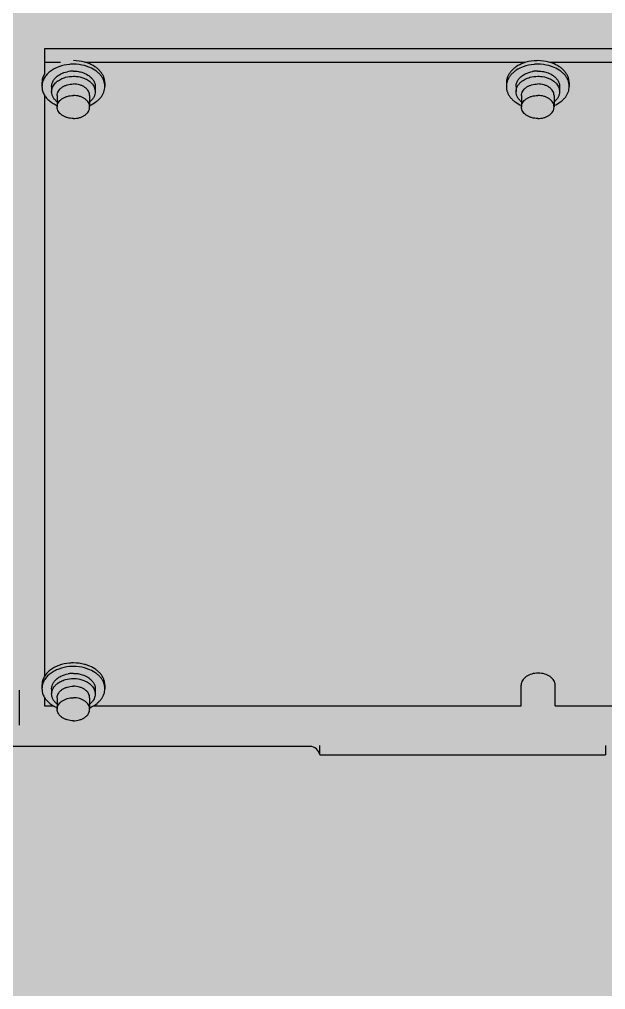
# Model space of a CAD drawing. Header units: millimetres. Extents: x -18489 to 17339, y -1599 to 10961.
# Drawn here: x -14512.36 to -14493.14, y 2466.08 to 2497.87 of the extents above; entities that cross this region are included whole.
import ezdxf

# ---------------------------------------------------------------- set-up
doc = ezdxf.new("R2010")
doc.units = ezdxf.units.MM
for name, color, linetype in [('188K-SM-03-F10-MECH-EQ-Y2257103$0$0 Xref', 8, 'Continuous'), ('188K-SM-03-F10-MECH-EQ-Y2257103$0$M-EQU-FOUNDATION', 8, 'Continuous'), ('188K-SM-03-F10-MECH-EQ-Y2257103$0$Micron CUP L10 HVAC EQU$0$M-MECH-EQU', 136, 'Continuous'), ('188K-SM-03-F10-MECH-EQ-Y2257103$0$Micron CUP L10 HVAC EQU$0$M-PHASE1 AREA', 252, 'Continuous')]:
    doc.layers.add(name, color=color, linetype=linetype)

# ---------------------------------------------------------------- blocks, each defined once
blk = doc.blocks.new('188K-SM-03-F10-MECH-EQ-Y2257103$0$Micron CUP L10 HVAC EQU$0$A$C0c53ceb0')
at = {"layer": '188K-SM-03-F10-MECH-EQ-Y2257103$0$Micron CUP L10 HVAC EQU$0$M-PHASE1 AREA'}
for p, q in [((16639.59218, 15794.82288), (16316.08298, 15794.82288)), ((16316.08298, 15794.82288), (16316.08298, 15786.46421)), ((16321.34733, 15790.33748), (16316.08298, 15790.33748)), ((16473.58696, 15790.33748), (16329.84858, 15790.33748)), ((16625.82658, 15790.33748), (16482.0882, 15790.33748)), ((16315.29006, 15783.69909), (16315.29006, 15782.53288)), ((16318.46807, 15782.53288), (16318.46807, 15780.82843)), ((16332.72784, 15782.53288), (16332.72784, 15780.82843)), ((16335.90585, 15783.69909), (16335.90585, 15782.53288)), ((16467.52969, 15783.69909), (16467.52969, 15782.53288)), ((16470.70769, 15782.53288), (16470.70769, 15780.82843)), ((16484.96747, 15782.53288), (16484.96747, 15780.82843)), ((16488.14547, 15783.69909), (16488.14547, 15782.53288)), ((16316.08298, 15779.76775), (16316.08298, 15589.10648)), ((16320.26957, 15779.57251), (16320.26957, 15775.80478)), ((16330.92634, 15779.57251), (16330.92634, 15775.80478)), ((16472.50919, 15779.57251), (16472.50919, 15775.80478)), ((16483.16597, 15779.57251), (16483.16597, 15775.80478)), ((16307.88741, 15573.26621), (16307.88741, 15584.68418)), ((16315.29006, 15586.34136), (16315.29006, 15585.17515)), ((16318.46807, 15585.17515), (16318.46807, 15583.4707)), ((16332.72784, 15585.17515), (16332.72784, 15583.4707)), ((16335.90585, 15586.34136), (16335.90585, 15585.17515)), ((16472.38233, 15579.52354), (16472.38233, 15586.34136)), ((16483.54657, 15579.52354), (16483.54657, 15586.34136)), ((16316.08298, 15582.41002), (16316.08298, 15579.52354)), ((16320.26957, 15582.21478), (16320.26957, 15578.44705)), ((16330.92634, 15582.21478), (16330.92634, 15578.44705)), ((16316.08298, 15579.52354), (16319.11809, 15579.52354)), ((16332.07782, 15579.52354), (16472.38233, 15579.52354)), ((16483.54657, 15579.52354), (16623.59734, 15579.52354)), ((16403.1133, 15566.28856), (16287.08133, 15566.28856)), ((16406.41182, 15563.4975), (16406.41182, 15566.52208)), ((16500.03919, 15566.52208), (16500.03919, 15563.4975)), ((16406.41182, 15563.4975), (16500.03919, 15563.4975))]:
    blk.add_line(p, q, dxfattribs=at)
for centre, radius, start, end in [((16325.58497, 15777.72024), 9.85425, 89.9245055, 101.54312), ((16477.80216, 15777.84021), 9.73227, 97.1739976, 100.0449696), ((16477.81928, 15777.71248), 9.86114, 96.1744783, 97.1800614), ((16477.83634, 15777.54409), 10.03038, 89.9929258, 96.1678883), ((16324.03619, 15779.4425), 6.05109, 127.5022766, 131.014385), ((16327.12073, 15779.39478), 6.11268, 49.0033146, 52.4800237), ((16476.36334, 15779.33262), 6.19155, 127.5258068, 128.9357053), ((16479.41779, 15779.4672), 6.02027, 46.9069085, 52.4938278), ((16479.76659, 15779.84822), 5.50374, 42.7749544, 46.8486984), ((16325.56253, 15580.48248), 9.73227, 97.1739976, 100.0449696), ((16325.57966, 15580.35475), 9.86114, 96.1744783, 97.1800614), ((16325.59672, 15580.18636), 10.03038, 89.9929258, 96.1678883), ((16324.12371, 15581.97489), 6.19155, 127.5258068, 128.9357053), ((16327.17816, 15582.10947), 6.02027, 46.9069085, 52.4938278), ((16327.52697, 15582.49049), 5.50374, 42.7749544, 46.8486984), ((16324.79225, 15589.53259), 11.52164, 244.948865, 246.842348), ((16324.04574, 15584.8695), 6.06708, 229.7708212, 231.4191546), ((16327.29199, 15584.70025), 5.84634, 308.528757, 313.6162458), ((16326.41477, 15589.50598), 11.4928, 293.1588691, 296.1903204), ((16403.1133, 15562.99004), 3.29853, 8.8498831, 90)]:
    blk.add_arc(centre, radius, start, end, dxfattribs=at)
for points, knots in [([(16320.82916, 15788.99473), (16320.30827, 15788.80252), (16319.3163, 15788.35854), (16317.98297, 15787.50019), (16316.87719, 15786.48857), (16316.29864, 15785.70754), (16316.06385, 15785.30357)], [0, 0, 0, 0, 0.271324072, 0.528954938, 0.771670897, 1, 1, 1, 1]), ([(16325.59796, 15789.82166), (16325.18545, 15789.82166), (16323.56869, 15789.75322), (16321.96005, 15789.41204), (16320.82916, 15788.99473)], [0, 0, 0, 0, 0.254957247, 1, 1, 1, 1]), ([(16330.36675, 15790.16094), (16329.99589, 15790.29779), (16328.45147, 15790.78471), (16326.82072, 15790.98786), (16325.59796, 15790.98786)], [0, 0, 0, 0, 0.244303598, 1, 1, 1, 1]), ([(16330.36675, 15788.99473), (16329.99589, 15789.13158), (16328.45147, 15789.6185), (16326.82072, 15789.82166), (16325.59796, 15789.82166)], [0, 0, 0, 0, 0.244303598, 1, 1, 1, 1]), ([(16335.90585, 15783.69909), (16335.90585, 15784.03058), (16335.8406, 15784.70126), (16335.55032, 15785.68245), (16335.07425, 15786.6244), (16334.42287, 15787.50918), (16333.60911, 15788.32141), (16332.30291, 15789.30811), (16331.16562, 15789.86615), (16330.36675, 15790.16094)], [0, 0, 0, 0, 0.109955226, 0.22189253, 0.337552064, 0.458254815, 0.584817439, 0.717546671, 1, 1, 1, 1]), ([(16335.90585, 15782.53288), (16335.90585, 15782.86437), (16335.8406, 15783.53505), (16335.55032, 15784.51625), (16335.07425, 15785.4582), (16334.42287, 15786.34298), (16333.60911, 15787.15521), (16332.30291, 15788.14191), (16331.16562, 15788.69994), (16330.36675, 15788.99473)], [0, 0, 0, 0, 0.109955226, 0.22189253, 0.337552064, 0.458254815, 0.584817439, 0.717546671, 1, 1, 1, 1]), ([(16473.06879, 15790.16094), (16472.26991, 15789.86615), (16471.13263, 15789.30811), (16469.82642, 15788.32141), (16469.01266, 15787.50918), (16468.36128, 15786.6244), (16467.88522, 15785.68245), (16467.59494, 15784.70126), (16467.52969, 15784.03058), (16467.52969, 15783.69909)], [0, 0, 0, 0, 0.282453329, 0.415182561, 0.541745185, 0.662447936, 0.77810747, 0.890044774, 1, 1, 1, 1]), ([(16473.06879, 15788.99473), (16472.26991, 15788.69994), (16471.13263, 15788.14191), (16469.82642, 15787.15521), (16469.01266, 15786.34298), (16468.36128, 15785.4582), (16467.88522, 15784.51625), (16467.59494, 15783.53505), (16467.52969, 15782.86437), (16467.52969, 15782.53288)], [0, 0, 0, 0, 0.282453329, 0.415182561, 0.541745185, 0.662447936, 0.77810747, 0.890044774, 1, 1, 1, 1]), ([(16477.83758, 15790.98786), (16477.42508, 15790.98786), (16475.80831, 15790.91942), (16474.19967, 15790.57824), (16473.06879, 15790.16094)], [0, 0, 0, 0, 0.254957247, 1, 1, 1, 1]), ([(16477.83758, 15789.82166), (16477.42508, 15789.82166), (16475.80831, 15789.75322), (16474.19967, 15789.41204), (16473.06879, 15788.99473)], [0, 0, 0, 0, 0.254957247, 1, 1, 1, 1]), ([(16482.60637, 15790.16094), (16482.23552, 15790.29779), (16480.6911, 15790.78471), (16479.06034, 15790.98786), (16477.83758, 15790.98786)], [0, 0, 0, 0, 0.244303598, 1, 1, 1, 1]), ([(16482.60637, 15788.99473), (16482.23552, 15789.13158), (16480.6911, 15789.6185), (16479.06034, 15789.82166), (16477.83758, 15789.82166)], [0, 0, 0, 0, 0.244303598, 1, 1, 1, 1]), ([(16488.14547, 15783.69909), (16488.14547, 15784.03058), (16488.08022, 15784.70126), (16487.78994, 15785.68245), (16487.31388, 15786.6244), (16486.6625, 15787.50918), (16485.84874, 15788.32141), (16484.54253, 15789.30811), (16483.40525, 15789.86615), (16482.60637, 15790.16094)], [0, 0, 0, 0, 0.109955226, 0.22189253, 0.337552064, 0.458254815, 0.584817439, 0.717546671, 1, 1, 1, 1]), ([(16488.14547, 15782.53288), (16488.14547, 15782.86437), (16488.08022, 15783.53505), (16487.78994, 15784.51625), (16487.31388, 15785.4582), (16486.6625, 15786.34298), (16485.84874, 15787.15521), (16484.54253, 15788.14191), (16483.40525, 15788.69994), (16482.60637, 15788.99473)], [0, 0, 0, 0, 0.109955226, 0.22189253, 0.337552064, 0.458254815, 0.584817439, 0.717546671, 1, 1, 1, 1]), ([(16316.06385, 15786.46977), (16315.93841, 15786.25392), (16315.71562, 15785.81224), (16315.47102, 15785.11968), (16315.32311, 15784.41304), (16315.29006, 15783.93612), (16315.29006, 15783.69909)], [0, 0, 0, 0, 0.257512723, 0.508724866, 0.755506666, 1, 1, 1, 1]), ([(16316.06385, 15785.30357), (16315.93841, 15785.08772), (16315.71562, 15784.64604), (16315.47102, 15783.95348), (16315.32311, 15783.24684), (16315.29006, 15782.76991), (16315.29006, 15782.53288)], [0, 0, 0, 0, 0.257512723, 0.508724866, 0.755506666, 1, 1, 1, 1]), ([(16318.46808, 15782.53288), (16318.46808, 15782.8859), (16318.57791, 15783.6105), (16319.05632, 15784.63005), (16319.81859, 15785.54805), (16320.46823, 15786.05076), (16320.82444, 15786.27778)], [0, 0, 0, 0, 0.229920631, 0.469253804, 0.72489402, 1, 1, 1, 1]), ([(16320.35233, 15784.24301), (16320.48758, 15784.3469), (16321.06654, 15784.75525), (16321.70766, 15785.07264), (16322.20974, 15785.26438)], [0, 0, 0, 0, 0.24089007, 1, 1, 1, 1]), ([(16320.82444, 15786.27778), (16321.02711, 15786.40696), (16321.90012, 15786.90131), (16322.86682, 15787.22223), (16323.61308, 15787.37517)], [0, 0, 0, 0, 0.239828746, 1, 1, 1, 1]), ([(16322.20974, 15785.26438), (16322.47205, 15785.36455), (16323.5673, 15785.72137), (16324.72785, 15785.87002), (16325.59796, 15785.87002)], [0, 0, 0, 0, 0.243974103, 1, 1, 1, 1]), ([(16325.59796, 15787.57447), (16325.76541, 15787.57447), (16326.43087, 15787.55786), (16327.09484, 15787.47518), (16327.58283, 15787.37517)], [0, 0, 0, 0, 0.251592862, 1, 1, 1, 1]), ([(16325.59796, 15785.87002), (16325.89168, 15785.87002), (16327.04157, 15785.8199), (16328.1855, 15785.57015), (16328.98617, 15785.26438)], [0, 0, 0, 0, 0.255236185, 1, 1, 1, 1]), ([(16327.58283, 15787.37517), (16327.83809, 15787.32286), (16328.81046, 15787.08167), (16329.74629, 15786.67625), (16330.37148, 15786.27778)], [0, 0, 0, 0, 0.26006325, 1, 1, 1, 1]), ([(16328.98617, 15785.26438), (16329.15769, 15785.19888), (16329.81042, 15784.92488), (16330.42777, 15784.5624), (16330.84358, 15784.24301)], [0, 0, 0, 0, 0.259357224, 1, 1, 1, 1]), ([(16330.37148, 15786.27778), (16330.72768, 15786.05076), (16331.37732, 15785.54805), (16332.13959, 15784.63005), (16332.618, 15783.6105), (16332.72783, 15782.8859), (16332.72783, 15782.53288)], [0, 0, 0, 0, 0.27510598, 0.530746196, 0.770079369, 1, 1, 1, 1]), ([(16470.7077, 15782.53288), (16470.7077, 15782.8859), (16470.81753, 15783.6105), (16471.29595, 15784.63005), (16472.05822, 15785.54805), (16472.70785, 15786.05076), (16473.06406, 15786.27778)], [0, 0, 0, 0, 0.229920631, 0.469253804, 0.72489402, 1, 1, 1, 1]), ([(16472.59195, 15784.24301), (16472.7272, 15784.3469), (16473.30617, 15784.75525), (16473.94729, 15785.07264), (16474.44937, 15785.26438)], [0, 0, 0, 0, 0.24089007, 1, 1, 1, 1]), ([(16473.06406, 15786.27778), (16473.28345, 15786.41761), (16474.23294, 15786.9499), (16475.29045, 15787.27903), (16476.10464, 15787.42329)], [0, 0, 0, 0, 0.239330495, 1, 1, 1, 1]), ([(16474.44937, 15785.26438), (16474.71168, 15785.36455), (16475.80692, 15785.72137), (16476.96747, 15785.87002), (16477.83758, 15785.87002)], [0, 0, 0, 0, 0.243974103, 1, 1, 1, 1]), ([(16477.83758, 15787.57447), (16478.0267, 15787.57447), (16478.77672, 15787.55334), (16479.52468, 15787.44817), (16480.07111, 15787.32071)], [0, 0, 0, 0, 0.252084477, 1, 1, 1, 1]), ([(16477.83758, 15785.87002), (16478.1313, 15785.87002), (16479.2812, 15785.8199), (16480.42513, 15785.57015), (16481.22579, 15785.26438)], [0, 0, 0, 0, 0.255236185, 1, 1, 1, 1]), ([(16480.07111, 15787.32071), (16480.30308, 15787.2666), (16481.18807, 15787.02429), (16482.03815, 15786.64296), (16482.6111, 15786.27778)], [0, 0, 0, 0, 0.25958004, 1, 1, 1, 1]), ([(16481.22579, 15785.26438), (16481.39732, 15785.19888), (16482.05004, 15784.92488), (16482.6674, 15784.5624), (16483.08321, 15784.24301)], [0, 0, 0, 0, 0.259357224, 1, 1, 1, 1]), ([(16482.6111, 15786.27778), (16482.9673, 15786.05076), (16483.61694, 15785.54805), (16484.37921, 15784.63005), (16484.85763, 15783.6105), (16484.96745, 15782.8859), (16484.96745, 15782.53288)], [0, 0, 0, 0, 0.27510598, 0.530746196, 0.770079369, 1, 1, 1, 1]), ([(16315.29006, 15782.53288), (16315.29006, 15782.29585), (16315.32311, 15781.81892), (16315.47102, 15781.11228), (16315.71562, 15780.41972), (16315.93841, 15779.97805), (16316.06385, 15779.76219)], [0, 0, 0, 0, 0.244493334, 0.491275134, 0.742487277, 1, 1, 1, 1]), ([(16318.46808, 15780.82843), (16318.46808, 15781.07199), (16318.51913, 15781.56545), (16318.74588, 15782.28495), (16319.11668, 15782.9716), (16319.44583, 15783.38761), (16319.62905, 15783.58592)], [0, 0, 0, 0, 0.238846911, 0.482532129, 0.735232997, 1, 1, 1, 1]), ([(16319.62905, 15783.58592), (16319.66293, 15783.62259), (16319.80242, 15783.76931), (16319.95011, 15783.90821), (16320.06517, 15784.00832)], [0, 0, 0, 0, 0.246618863, 1, 1, 1, 1]), ([(16320.26958, 15779.57251), (16320.26958, 15779.8199), (16320.34138, 15780.32621), (16320.65553, 15781.04467), (16321.15945, 15781.70075), (16321.83043, 15782.27088), (16322.64236, 15782.73632), (16323.88794, 15783.20211), (16324.91157, 15783.34025), (16325.59796, 15783.34025)], [0, 0, 0, 0, 0.103362596, 0.210478727, 0.324204974, 0.446028764, 0.576049326, 0.713211012, 1, 1, 1, 1]), ([(16330.92633, 15779.57251), (16330.92633, 15779.8199), (16330.85453, 15780.32621), (16330.54039, 15781.04467), (16330.03646, 15781.70075), (16329.36548, 15782.27088), (16328.55355, 15782.73632), (16327.30797, 15783.20211), (16326.28434, 15783.34025), (16325.59796, 15783.34025)], [0, 0, 0, 0, 0.103362596, 0.210478727, 0.324204974, 0.446028764, 0.576049326, 0.713211012, 1, 1, 1, 1]), ([(16330.93469, 15776.29702), (16331.66053, 15776.6076), (16332.68859, 15777.17479), (16333.86041, 15778.14151), (16334.58773, 15778.92577), (16335.16794, 15779.77103), (16335.5908, 15780.66411), (16335.8481, 15781.58981), (16335.90585, 15782.22068), (16335.90585, 15782.53288)], [0, 0, 0, 0, 0.280801595, 0.412884769, 0.539134721, 0.659942893, 0.776135559, 0.888958728, 1, 1, 1, 1]), ([(16331.13074, 15784.00832), (16331.16946, 15783.97464), (16331.32044, 15783.83978), (16331.4643, 15783.69691), (16331.56686, 15783.58592)], [0, 0, 0, 0, 0.253488751, 1, 1, 1, 1]), ([(16331.56686, 15783.58592), (16331.75008, 15783.38761), (16332.07923, 15782.9716), (16332.45003, 15782.28495), (16332.67678, 15781.56545), (16332.72783, 15781.07199), (16332.72783, 15780.82843)], [0, 0, 0, 0, 0.264767003, 0.517467871, 0.761153089, 1, 1, 1, 1]), ([(16467.52969, 15782.53288), (16467.52969, 15782.22068), (16467.58744, 15781.58981), (16467.84474, 15780.66411), (16468.2676, 15779.77103), (16468.84781, 15778.92577), (16469.57512, 15778.14151), (16470.74694, 15777.17479), (16471.775, 15776.6076), (16472.50085, 15776.29702)], [0, 0, 0, 0, 0.111041272, 0.223864441, 0.340057107, 0.460865279, 0.587115231, 0.719198405, 1, 1, 1, 1]), ([(16470.7077, 15780.82843), (16470.7077, 15781.13128), (16470.78758, 15781.74895), (16471.13917, 15782.63419), (16471.70692, 15783.45548), (16472.20005, 15783.92877), (16472.47227, 15784.14872)], [0, 0, 0, 0, 0.234069694, 0.475329886, 0.729505668, 1, 1, 1, 1]), ([(16472.50921, 15779.57251), (16472.50921, 15779.8199), (16472.581, 15780.32621), (16472.89515, 15781.04467), (16473.39907, 15781.70075), (16474.07006, 15782.27088), (16474.88199, 15782.73632), (16476.12757, 15783.20211), (16477.1512, 15783.34025), (16477.83758, 15783.34025)], [0, 0, 0, 0, 0.103362596, 0.210478727, 0.324204974, 0.446028764, 0.576049326, 0.713211012, 1, 1, 1, 1]), ([(16483.16595, 15779.57251), (16483.16595, 15779.8199), (16483.09416, 15780.32621), (16482.78001, 15781.04467), (16482.27609, 15781.70075), (16481.6051, 15782.27088), (16480.79317, 15782.73632), (16479.54759, 15783.20211), (16478.52396, 15783.34025), (16477.83758, 15783.34025)], [0, 0, 0, 0, 0.103362596, 0.210478727, 0.324204974, 0.446028764, 0.576049326, 0.713211012, 1, 1, 1, 1]), ([(16483.17431, 15776.29702), (16483.90016, 15776.6076), (16484.92822, 15777.17479), (16486.10004, 15778.14151), (16486.82735, 15778.92577), (16487.40756, 15779.77103), (16487.83042, 15780.66411), (16488.08772, 15781.58981), (16488.14547, 15782.22068), (16488.14547, 15782.53288)], [0, 0, 0, 0, 0.280801595, 0.412884769, 0.539134721, 0.659942893, 0.776135559, 0.888958728, 1, 1, 1, 1]), ([(16483.80648, 15783.58592), (16483.98971, 15783.38761), (16484.31885, 15782.9716), (16484.68966, 15782.28495), (16484.91641, 15781.56545), (16484.96745, 15781.07199), (16484.96745, 15780.82843)], [0, 0, 0, 0, 0.264767003, 0.517467871, 0.761153089, 1, 1, 1, 1]), ([(16316.06385, 15779.76219), (16316.27691, 15779.39561), (16316.79238, 15778.68459), (16317.76584, 15777.74706), (16318.93393, 15776.93197), (16319.80381, 15776.49275), (16320.26122, 15776.29702)], [0, 0, 0, 0, 0.230036648, 0.473173706, 0.730068369, 1, 1, 1, 1]), ([(16320.26219, 15777.48441), (16319.9857, 15777.70501), (16319.48466, 15778.1803), (16318.90723, 15779.00714), (16318.54941, 15779.89964), (16318.46808, 15780.52292), (16318.46808, 15780.82843)], [0, 0, 0, 0, 0.270746738, 0.524995294, 0.766149282, 1, 1, 1, 1]), ([(16320.26958, 15775.80478), (16320.26958, 15776.05216), (16320.34138, 15776.55847), (16320.65553, 15777.27693), (16321.15945, 15777.93302), (16321.83043, 15778.50315), (16322.64236, 15778.96858), (16323.88794, 15779.43438), (16324.91157, 15779.57251), (16325.59796, 15779.57251)], [0, 0, 0, 0, 0.103362596, 0.210478727, 0.324204974, 0.446028764, 0.576049326, 0.713211012, 1, 1, 1, 1]), ([(16330.92633, 15775.80478), (16330.92633, 15776.05216), (16330.85453, 15776.55847), (16330.54039, 15777.27693), (16330.03646, 15777.93302), (16329.36548, 15778.50315), (16328.55355, 15778.96858), (16327.30797, 15779.43438), (16326.28434, 15779.57251), (16325.59796, 15779.57251)], [0, 0, 0, 0, 0.103362596, 0.210478727, 0.324204974, 0.446028764, 0.576049326, 0.713211012, 1, 1, 1, 1]), ([(16332.72783, 15780.82843), (16332.72783, 15780.52292), (16332.6465, 15779.89964), (16332.28868, 15779.00714), (16331.71125, 15778.1803), (16331.21021, 15777.70501), (16330.93372, 15777.48441)], [0, 0, 0, 0, 0.233850718, 0.475004706, 0.729253262, 1, 1, 1, 1]), ([(16472.50182, 15777.48441), (16472.22533, 15777.70501), (16471.72429, 15778.1803), (16471.14685, 15779.00714), (16470.78904, 15779.89964), (16470.7077, 15780.52292), (16470.7077, 15780.82843)], [0, 0, 0, 0, 0.270746738, 0.524995294, 0.766149282, 1, 1, 1, 1]), ([(16472.50921, 15775.80478), (16472.50921, 15776.05216), (16472.581, 15776.55847), (16472.89515, 15777.27693), (16473.39907, 15777.93302), (16474.07006, 15778.50315), (16474.88199, 15778.96858), (16476.12757, 15779.43438), (16477.1512, 15779.57251), (16477.83758, 15779.57251)], [0, 0, 0, 0, 0.103362596, 0.210478727, 0.324204974, 0.446028764, 0.576049326, 0.713211012, 1, 1, 1, 1]), ([(16483.16595, 15775.80478), (16483.16595, 15776.05216), (16483.09416, 15776.55847), (16482.78001, 15777.27693), (16482.27609, 15777.93302), (16481.6051, 15778.50315), (16480.79317, 15778.96858), (16479.54759, 15779.43438), (16478.52396, 15779.57251), (16477.83758, 15779.57251)], [0, 0, 0, 0, 0.103362596, 0.210478727, 0.324204974, 0.446028764, 0.576049326, 0.713211012, 1, 1, 1, 1]), ([(16484.96745, 15780.82843), (16484.96745, 15780.52292), (16484.88612, 15779.89964), (16484.52831, 15779.00714), (16483.95087, 15778.1803), (16483.44983, 15777.70501), (16483.17334, 15777.48441)], [0, 0, 0, 0, 0.233850718, 0.475004706, 0.729253262, 1, 1, 1, 1]), ([(16325.59796, 15772.03704), (16324.91157, 15772.03704), (16323.88794, 15772.17518), (16322.64236, 15772.64097), (16321.83043, 15773.10641), (16321.15945, 15773.67654), (16320.65553, 15774.33262), (16320.34138, 15775.05108), (16320.26958, 15775.55739), (16320.26958, 15775.80478)], [0, 0, 0, 0, 0.286788988, 0.423950674, 0.553971236, 0.675795026, 0.789521273, 0.896637404, 1, 1, 1, 1]), ([(16325.59796, 15772.03704), (16326.28434, 15772.03704), (16327.30797, 15772.17518), (16328.55355, 15772.64097), (16329.36548, 15773.10641), (16330.03646, 15773.67654), (16330.54039, 15774.33262), (16330.85453, 15775.05108), (16330.92633, 15775.55739), (16330.92633, 15775.80478)], [0, 0, 0, 0, 0.286788988, 0.423950674, 0.553971236, 0.675795026, 0.789521273, 0.896637404, 1, 1, 1, 1]), ([(16477.83758, 15772.03704), (16477.1512, 15772.03704), (16476.12757, 15772.17518), (16474.88199, 15772.64097), (16474.07006, 15773.10641), (16473.39907, 15773.67654), (16472.89515, 15774.33262), (16472.581, 15775.05108), (16472.50921, 15775.55739), (16472.50921, 15775.80478)], [0, 0, 0, 0, 0.286788988, 0.423950674, 0.553971236, 0.675795026, 0.789521273, 0.896637404, 1, 1, 1, 1]), ([(16477.83758, 15772.03704), (16478.52396, 15772.03704), (16479.54759, 15772.17518), (16480.79317, 15772.64097), (16481.6051, 15773.10641), (16482.27609, 15773.67654), (16482.78001, 15774.33262), (16483.09416, 15775.05108), (16483.16595, 15775.55739), (16483.16595, 15775.80478)], [0, 0, 0, 0, 0.286788988, 0.423950674, 0.553971236, 0.675795026, 0.789521273, 0.896637404, 1, 1, 1, 1]), ([(16320.82916, 15592.80321), (16320.30827, 15592.61099), (16319.3163, 15592.16702), (16317.98297, 15591.30866), (16316.87719, 15590.29705), (16316.29864, 15589.51602), (16316.06385, 15589.11204)], [0, 0, 0, 0, 0.271324072, 0.528954938, 0.771670897, 1, 1, 1, 1]), ([(16320.82916, 15591.637), (16320.30827, 15591.44479), (16319.3163, 15591.00081), (16317.98297, 15590.14246), (16316.87719, 15589.13084), (16316.29864, 15588.34981), (16316.06385, 15587.94584)], [0, 0, 0, 0, 0.271324072, 0.528954938, 0.771670897, 1, 1, 1, 1]), ([(16325.59796, 15593.63013), (16325.18545, 15593.63013), (16323.56869, 15593.56169), (16321.96005, 15593.22051), (16320.82916, 15592.80321)], [0, 0, 0, 0, 0.254957247, 1, 1, 1, 1]), ([(16325.59796, 15592.46393), (16325.18545, 15592.46393), (16323.56869, 15592.39549), (16321.96005, 15592.05431), (16320.82916, 15591.637)], [0, 0, 0, 0, 0.254957247, 1, 1, 1, 1]), ([(16330.36675, 15592.80321), (16329.99589, 15592.94006), (16328.45147, 15593.42698), (16326.82072, 15593.63013), (16325.59796, 15593.63013)], [0, 0, 0, 0, 0.244303598, 1, 1, 1, 1]), ([(16330.36675, 15591.637), (16329.99589, 15591.77385), (16328.45147, 15592.26077), (16326.82072, 15592.46393), (16325.59796, 15592.46393)], [0, 0, 0, 0, 0.244303598, 1, 1, 1, 1]), ([(16335.90585, 15586.34136), (16335.90585, 15586.67285), (16335.8406, 15587.34353), (16335.55032, 15588.32472), (16335.07425, 15589.26667), (16334.42287, 15590.15145), (16333.60911, 15590.96368), (16332.30291, 15591.95038), (16331.16562, 15592.50842), (16330.36675, 15592.80321)], [0, 0, 0, 0, 0.109955226, 0.22189253, 0.337552064, 0.458254815, 0.584817439, 0.717546671, 1, 1, 1, 1]), ([(16335.90585, 15585.17515), (16335.90585, 15585.50664), (16335.8406, 15586.17732), (16335.55032, 15587.15852), (16335.07425, 15588.10047), (16334.42287, 15588.98525), (16333.60911, 15589.79748), (16332.30291, 15590.78418), (16331.16562, 15591.34221), (16330.36675, 15591.637)], [0, 0, 0, 0, 0.109955226, 0.22189253, 0.337552064, 0.458254815, 0.584817439, 0.717546671, 1, 1, 1, 1]), ([(16316.06385, 15589.11204), (16315.93841, 15588.89619), (16315.71562, 15588.45451), (16315.47102, 15587.76195), (16315.32311, 15587.05531), (16315.29006, 15586.57839), (16315.29006, 15586.34136)], [0, 0, 0, 0, 0.257512723, 0.508724866, 0.755506666, 1, 1, 1, 1]), ([(16316.06385, 15587.94584), (16315.93841, 15587.72999), (16315.71562, 15587.28831), (16315.47102, 15586.59575), (16315.32311, 15585.88911), (16315.29006, 15585.41218), (16315.29006, 15585.17515)], [0, 0, 0, 0, 0.257512723, 0.508724866, 0.755506666, 1, 1, 1, 1]), ([(16318.46808, 15585.17515), (16318.46808, 15585.52817), (16318.57791, 15586.25277), (16319.05632, 15587.27232), (16319.81859, 15588.19032), (16320.46823, 15588.69303), (16320.82444, 15588.92005)], [0, 0, 0, 0, 0.229920631, 0.469253804, 0.72489402, 1, 1, 1, 1]), ([(16320.35233, 15586.88528), (16320.48758, 15586.98917), (16321.06654, 15587.39752), (16321.70766, 15587.71491), (16322.20974, 15587.90665)], [0, 0, 0, 0, 0.24089007, 1, 1, 1, 1]), ([(16320.82444, 15588.92005), (16321.04382, 15589.05988), (16321.99332, 15589.59217), (16323.05082, 15589.9213), (16323.86502, 15590.06556)], [0, 0, 0, 0, 0.239330495, 1, 1, 1, 1]), ([(16322.20974, 15587.90665), (16322.47205, 15588.00682), (16323.5673, 15588.36365), (16324.72785, 15588.51229), (16325.59796, 15588.51229)], [0, 0, 0, 0, 0.243974103, 1, 1, 1, 1]), ([(16325.59796, 15590.21674), (16325.78707, 15590.21674), (16326.53709, 15590.19561), (16327.28506, 15590.09044), (16327.83149, 15589.96298)], [0, 0, 0, 0, 0.252084477, 1, 1, 1, 1]), ([(16325.59796, 15588.51229), (16325.89168, 15588.51229), (16327.04157, 15588.46217), (16328.1855, 15588.21242), (16328.98617, 15587.90665)], [0, 0, 0, 0, 0.255236185, 1, 1, 1, 1]), ([(16327.83149, 15589.96298), (16328.06346, 15589.90887), (16328.94845, 15589.66656), (16329.79852, 15589.28523), (16330.37148, 15588.92005)], [0, 0, 0, 0, 0.25958004, 1, 1, 1, 1]), ([(16328.98617, 15587.90665), (16329.15769, 15587.84115), (16329.81042, 15587.56715), (16330.42777, 15587.20467), (16330.84358, 15586.88528)], [0, 0, 0, 0, 0.259357224, 1, 1, 1, 1]), ([(16330.37148, 15588.92005), (16330.72768, 15588.69303), (16331.37732, 15588.19032), (16332.13959, 15587.27232), (16332.618, 15586.25277), (16332.72783, 15585.52817), (16332.72783, 15585.17515)], [0, 0, 0, 0, 0.27510598, 0.530746196, 0.770079369, 1, 1, 1, 1]), ([(16483.54657, 15586.34136), (16483.54657, 15586.86446), (16483.20687, 15587.988), (16481.90615, 15589.27424), (16480.07783, 15590.10051), (16477.96445, 15590.386), (16475.85106, 15590.10051), (16474.02275, 15589.27424), (16472.72202, 15587.988), (16472.38233, 15586.86446), (16472.38233, 15586.34136)], [0, 0, 0, 0, 0.104746837, 0.222329114, 0.356016419, 0.5, 0.643983581, 0.777670886, 0.895253162, 1, 1, 1, 1]), ([(16315.29006, 15585.17515), (16315.29006, 15584.93812), (16315.32311, 15584.46119), (16315.47102, 15583.75455), (16315.71562, 15583.06199), (16315.93841, 15582.62032), (16316.06385, 15582.40446)], [0, 0, 0, 0, 0.244493334, 0.491275134, 0.742487277, 1, 1, 1, 1]), ([(16318.46808, 15583.4707), (16318.46808, 15583.77355), (16318.54796, 15584.39122), (16318.89954, 15585.27646), (16319.4673, 15586.09775), (16319.96043, 15586.57104), (16320.23265, 15586.79099)], [0, 0, 0, 0, 0.234069694, 0.475329886, 0.729505668, 1, 1, 1, 1]), ([(16320.26958, 15582.21478), (16320.26958, 15582.46217), (16320.34138, 15582.96848), (16320.65553, 15583.68694), (16321.15945, 15584.34302), (16321.83043, 15584.91315), (16322.64236, 15585.37859), (16323.88794, 15585.84438), (16324.91157, 15585.98252), (16325.59796, 15585.98252)], [0, 0, 0, 0, 0.103362596, 0.210478727, 0.324204974, 0.446028764, 0.576049326, 0.713211012, 1, 1, 1, 1]), ([(16330.92633, 15582.21478), (16330.92633, 15582.46217), (16330.85453, 15582.96848), (16330.54039, 15583.68694), (16330.03646, 15584.34302), (16329.36548, 15584.91315), (16328.55355, 15585.37859), (16327.30797, 15585.84438), (16326.28434, 15585.98252), (16325.59796, 15585.98252)], [0, 0, 0, 0, 0.103362596, 0.210478727, 0.324204974, 0.446028764, 0.576049326, 0.713211012, 1, 1, 1, 1]), ([(16331.48717, 15579.19311), (16332.14016, 15579.51455), (16333.06035, 15580.08431), (16334.10114, 15581.02412), (16334.74502, 15581.7767), (16335.25701, 15582.57982), (16335.62918, 15583.42236), (16335.85519, 15584.29167), (16335.90585, 15584.88244), (16335.90585, 15585.17515)], [0, 0, 0, 0, 0.278914809, 0.410341784, 0.53631175, 0.65727955, 0.774063787, 0.887825769, 1, 1, 1, 1]), ([(16331.56686, 15586.22819), (16331.75008, 15586.02988), (16332.07923, 15585.61387), (16332.45003, 15584.92722), (16332.67678, 15584.20772), (16332.72783, 15583.71426), (16332.72783, 15583.4707)], [0, 0, 0, 0, 0.264767003, 0.517467871, 0.761153089, 1, 1, 1, 1]), ([(16316.06385, 15582.40446), (16316.26325, 15582.06138), (16316.7401, 15581.39462), (16317.63309, 15580.50598), (16318.70047, 15579.72236), (16319.49544, 15579.2903), (16319.91368, 15579.09479)], [0, 0, 0, 0, 0.231166026, 0.474613239, 0.731045203, 1, 1, 1, 1]), ([(16320.12733, 15580.23748), (16319.87038, 15580.45487), (16319.40554, 15580.92046), (16318.87228, 15581.7213), (16318.54281, 15582.58011), (16318.46808, 15583.17747), (16318.46808, 15583.4707)], [0, 0, 0, 0, 0.269574381, 0.523491077, 0.765138928, 1, 1, 1, 1]), ([(16320.26958, 15578.44705), (16320.26958, 15578.69443), (16320.34138, 15579.20074), (16320.65553, 15579.9192), (16321.15945, 15580.57529), (16321.83043, 15581.14542), (16322.64236, 15581.61085), (16323.88794, 15582.07665), (16324.91157, 15582.21478), (16325.59796, 15582.21478)], [0, 0, 0, 0, 0.103362596, 0.210478727, 0.324204974, 0.446028764, 0.576049326, 0.713211012, 1, 1, 1, 1]), ([(16330.92633, 15578.44705), (16330.92633, 15578.69443), (16330.85453, 15579.20074), (16330.54039, 15579.9192), (16330.03646, 15580.57529), (16329.36548, 15581.14542), (16328.55355, 15581.61085), (16327.30797, 15582.07665), (16326.28434, 15582.21478), (16325.59796, 15582.21478)], [0, 0, 0, 0, 0.103362596, 0.210478727, 0.324204974, 0.446028764, 0.576049326, 0.713211012, 1, 1, 1, 1]), ([(16332.72783, 15583.4707), (16332.72783, 15583.20205), (16332.66543, 15582.65631), (16332.3892, 15581.8659), (16331.93968, 15581.11986), (16331.54427, 15580.67676), (16331.32494, 15580.46763)], [0, 0, 0, 0, 0.236860265, 0.479513031, 0.732801805, 1, 1, 1, 1]), ([(16325.59796, 15574.67931), (16324.91157, 15574.67931), (16323.88794, 15574.81745), (16322.64236, 15575.28324), (16321.83043, 15575.74868), (16321.15945, 15576.31881), (16320.65553, 15576.97489), (16320.34138, 15577.69335), (16320.26958, 15578.19966), (16320.26958, 15578.44705)], [0, 0, 0, 0, 0.286788988, 0.423950674, 0.553971236, 0.675795026, 0.789521273, 0.896637404, 1, 1, 1, 1]), ([(16325.59796, 15574.67931), (16326.28434, 15574.67931), (16327.30797, 15574.81745), (16328.55355, 15575.28324), (16329.36548, 15575.74868), (16330.03646, 15576.31881), (16330.54039, 15576.97489), (16330.85453, 15577.69335), (16330.92633, 15578.19966), (16330.92633, 15578.44705)], [0, 0, 0, 0, 0.286788988, 0.423950674, 0.553971236, 0.675795026, 0.789521273, 0.896637404, 1, 1, 1, 1])]:
    blk.add_open_spline(points, degree=3, knots=knots, dxfattribs=at)
blk = doc.blocks.new('188K-SM-03-F10-MECH-EQ-Y2257103$0$Micron CUP L10 HVAC EQU')
at = {"layer": '188K-SM-03-F10-MECH-EQ-Y2257103$0$Micron CUP L10 HVAC EQU$0$M-MECH-EQU'}
blk.add_blockref('188K-SM-03-F10-MECH-EQ-Y2257103$0$Micron CUP L10 HVAC EQU$0$A$C0c53ceb0', (-206166.7, 2082.18), dxfattribs=at)
blk = doc.blocks.new('188K-SM-03-F10-MECH-EQ-Y2257103')
at = {"layer": '188K-SM-03-F10-MECH-EQ-Y2257103$0$M-EQU-FOUNDATION'}
h = blk.add_hatch(dxfattribs=at)
h.set_pattern_fill('AR-CONC', color=256, scale=0.1)
h.set_pattern_definition([(50, (4473.521, 709.199), (18.218467, -1.593909), [1.905, -20.955]), (355, (4473.521, 709.2), (-3.524342, 19.105685), [1.524, -16.764058]), (100.45144, (4475.04, 709.066), (14.694125, 17.511775), [1.619001, -17.809024]), (46.1842, (4473.521, 714.28), (27.107904, -4.204233), [2.8575, -31.4325]), (96.63556, (4475.78, 713.93), (23.740413, 24.742612), [2.428502, -26.71356]), (351.18415, (4473.52, 714.28), (23.740413, 24.742612), [2.285997, -25.145973]), (21, (4476.061, 713.009), (15.161439, -10.22652), [1.905, -20.955]), (326, (4476.061, 713.01), (6.180203, 18.418797), [1.524, -16.764]), (71.45144, (4477.325, 712.157), (21.341642, 8.192277), [1.619001, -17.808994]), (37.5, (4473.5214, 709.199), (0.3088603, 8.4555039), [0, -16.5608, 0, -17.018, 0, -16.8275]), (7.5, (4473.521, 709.199), (6.6819663, 10.0180575), [0, -9.7028, 0, -16.1798, 0, -6.4135]), (327.5, (4467.857, 709.199), (13.5590595, -0.5728744), [0, -6.35, 0, -19.812, 0, -26.289]), (317.5, (4465.317, 709.199), (14.812918, 2.542649), [0, -8.255, 0, -13.1572, 0, -18.669])])
h.paths.add_polyline_path([(-14928.149, 5602.459), (-14278.149, 5602.459), (-14278.149, 1902.459), (-14928.149, 1902.459)], flags=16)
h.paths.add_polyline_path([(-14933.149, 5607.459), (-14273.149, 5607.459), (-14273.149, 1897.459), (-14933.149, 1897.459)])
h = blk.add_hatch(dxfattribs=at)
h.set_pattern_fill('AR-CONC', color=256, scale=0.3)
h.set_pattern_definition([(50, (4473.52, 709.2), (54.6554, -4.78173), [5.715, -62.865]), (355, (4473.52, 709.2), (-10.57303, 57.31705), [4.572, -50.29218]), (100.45144, (4478.076, 708.8), (44.08237, 52.53533), [4.857, -53.42707]), (46.1842, (4473.52, 724.44), (81.32371, -12.6127), [8.5725, -94.2975]), (96.63556, (4480.3, 723.39), (71.22124, 74.22784), [7.2855, -80.14068]), (351.18415, (4473.52, 724.44), (71.22124, 74.22784), [6.858, -75.43792]), (21, (4481.14, 720.63), (45.48432, -30.67956), [5.715, -62.865]), (326, (4481.14, 720.63), (18.54061, 55.25639), [4.572, -50.292]), (71.45144, (4484.93, 718.07), (64.02493, 24.57683), [4.857, -53.42698]), (37.5, (4473.521, 709.2), (0.926581, 25.366512), [0, -49.6824, 0, -51.054, 0, -50.4825]), (7.5, (4473.52, 709.2), (20.0459, 30.054172), [0, -29.1084, 0, -48.5394, 0, -19.2405]), (327.5, (4456.529, 709.2), (40.677179, -1.718623), [0, -19.05, 0, -59.436, 0, -78.867]), (317.5, (4448.91, 709.2), (44.438754, 7.62795), [0, -24.765, 0, -39.4716, 0, -56.007])])
h.paths.add_polyline_path([(-14918.149, 5592.459), (-14288.149, 5592.459), (-14288.149, 1912.459), (-14918.149, 1912.459)])
at = {"layer": '188K-SM-03-F10-MECH-EQ-Y2257103$0$0 Xref', "xscale": 0.1, "yscale": 0.1, "zscale": 0.1}
blk.add_blockref('188K-SM-03-F10-MECH-EQ-Y2257103$0$Micron CUP L10 HVAC EQU', (4473.521, 709.199), dxfattribs=at)

msp = doc.modelspace()

# ---------------------------------------------------------------- block references
msp.add_blockref('188K-SM-03-F10-MECH-EQ-Y2257103', (0, 0))

doc.saveas('drawing.dxf')
